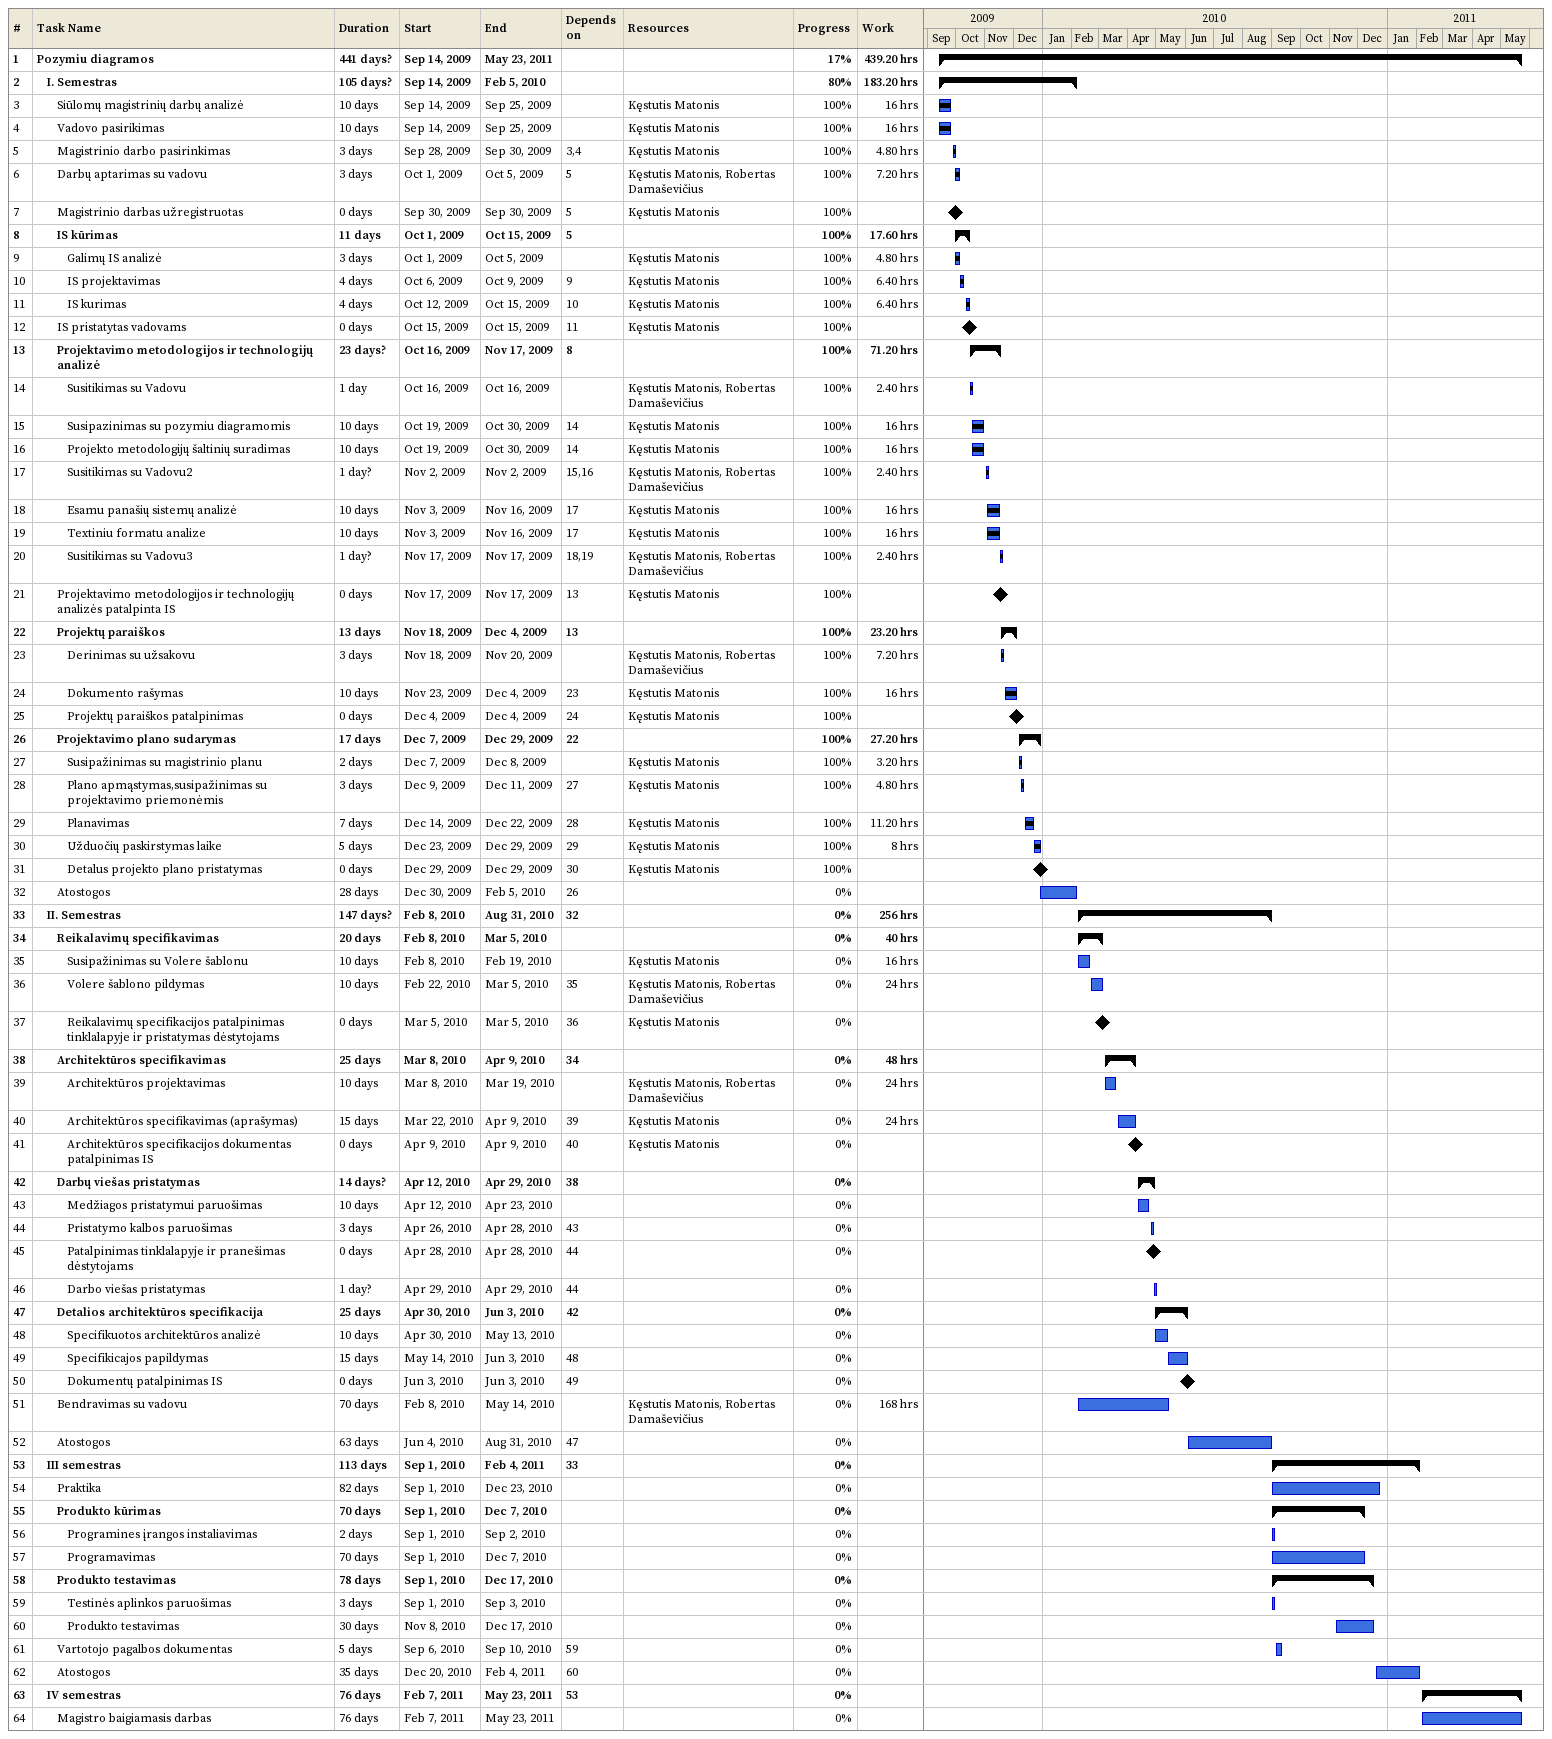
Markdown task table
| ID | Level | Task | Duration | Start | Finish | Predecessors | Resources | % complete | Work (h) |
|---|---|---|---|---|---|---|---|---|---|
| 1 | 1 | **Pozymiu diagramos** | 441d? | 2009-09-14 | 2011-05-23 |  |  | 17 | 439.20 |
| 2 | 2 | **I. Semestras** | 105d? | 2009-09-14 | 2010-02-05 |  |  | 80 | 183.20 |
| 3 | 3 | Siūlomų magistrinių darbų analizė | 10d | 2009-09-14 | 2009-09-25 |  | Kęstutis Matonis | 100 | 16 |
| 4 | 3 | Vadovo pasirikimas | 10d | 2009-09-14 | 2009-09-25 |  | Kęstutis Matonis | 100 | 16 |
| 5 | 3 | Magistrinio darbo pasirinkimas | 3d | 2009-09-28 | 2009-09-30 | 3, 4 | Kęstutis Matonis | 100 | 4.80 |
| 6 | 3 | Darbų aptarimas su vadovu | 3d | 2009-10-01 | 2009-10-05 | 5 | Kęstutis Matonis, Robertas Damaševičius | 100 | 7.20 |
| 7 | 3 | Magistrinio darbas užregistruotas | 0d | 2009-09-30 | 2009-09-30 | 5 | Kęstutis Matonis | 100 |  |
| 8 | 3 | **IS kūrimas** | 11d | 2009-10-01 | 2009-10-15 | 5 |  | 100 | 17.60 |
| 9 | 4 | Galimų IS analizė | 3d | 2009-10-01 | 2009-10-05 |  | Kęstutis Matonis | 100 | 4.80 |
| 10 | 4 | IS projektavimas | 4d | 2009-10-06 | 2009-10-09 | 9 | Kęstutis Matonis | 100 | 6.40 |
| 11 | 4 | IS kurimas | 4d | 2009-10-12 | 2009-10-15 | 10 | Kęstutis Matonis | 100 | 6.40 |
| 12 | 3 | IS pristatytas vadovams | 0d | 2009-10-15 | 2009-10-15 | 11 | Kęstutis Matonis | 100 |  |
| 13 | 3 | **Projektavimo metodologijos ir technologijų analizė** | 23d? | 2009-10-16 | 2009-11-17 | 8 |  | 100 | 71.20 |
| 14 | 4 | Susitikimas su Vadovu | 1d | 2009-10-16 | 2009-10-16 |  | Kęstutis Matonis, Robertas Damaševičius | 100 | 2.40 |
| 15 | 4 | Susipazinimas su pozymiu diagramomis | 10d | 2009-10-19 | 2009-10-30 | 14 | Kęstutis Matonis | 100 | 16 |
| 16 | 4 | Projekto metodologijų šaltinių suradimas | 10d | 2009-10-19 | 2009-10-30 | 14 | Kęstutis Matonis | 100 | 16 |
| 17 | 4 | Susitikimas su Vadovu2 | 1d? | 2009-11-02 | 2009-11-02 | 15, 16 | Kęstutis Matonis, Robertas Damaševičius | 100 | 2.40 |
| 18 | 4 | Esamu panašių sistemų analizė | 10d | 2009-11-03 | 2009-11-16 | 17 | Kęstutis Matonis | 100 | 16 |
| 19 | 4 | Textiniu formatu analize | 10d | 2009-11-03 | 2009-11-16 | 17 | Kęstutis Matonis | 100 | 16 |
| 20 | 4 | Susitikimas su Vadovu3 | 1d? | 2009-11-17 | 2009-11-17 | 18, 19 | Kęstutis Matonis, Robertas Damaševičius | 100 | 2.40 |
| 21 | 3 | Projektavimo metodologijos ir technologijų analizės patalpinta IS | 0d | 2009-11-17 | 2009-11-17 | 13 | Kęstutis Matonis | 100 |  |
| 22 | 3 | **Projektų paraiškos** | 13d | 2009-11-18 | 2009-12-04 | 13 |  | 100 | 23.20 |
| 23 | 4 | Derinimas su užsakovu | 3d | 2009-11-18 | 2009-11-20 |  | Kęstutis Matonis, Robertas Damaševičius | 100 | 7.20 |
| 24 | 4 | Dokumento rašymas | 10d | 2009-11-23 | 2009-12-04 | 23 | Kęstutis Matonis | 100 | 16 |
| 25 | 4 | Projektų paraiškos patalpinimas | 0d | 2009-12-04 | 2009-12-04 | 24 | Kęstutis Matonis | 100 |  |
| 26 | 3 | **Projektavimo plano sudarymas** | 17d | 2009-12-07 | 2009-12-29 | 22 |  | 100 | 27.20 |
| 27 | 4 | Susipažinimas su magistrinio planu | 2d | 2009-12-07 | 2009-12-08 |  | Kęstutis Matonis | 100 | 3.20 |
| 28 | 4 | Plano apmąstymas,susipažinimas su projektavimo priemonėmis | 3d | 2009-12-09 | 2009-12-11 | 27 | Kęstutis Matonis | 100 | 4.80 |
| 29 | 4 | Planavimas | 7d | 2009-12-14 | 2009-12-22 | 28 | Kęstutis Matonis | 100 | 11.20 |
| 30 | 4 | Užduočių paskirstymas laike | 5d | 2009-12-23 | 2009-12-29 | 29 | Kęstutis Matonis | 100 | 8 |
| 31 | 4 | Detalus projekto plano pristatymas | 0d | 2009-12-29 | 2009-12-29 | 30 | Kęstutis Matonis | 100 |  |
| 32 | 3 | Atostogos | 28d | 2009-12-30 | 2010-02-05 | 26 |  | 0 |  |
| 33 | 2 | **II. Semestras** | 147d? | 2010-02-08 | 2010-08-31 | 32 |  | 0 | 256 |
| 34 | 3 | **Reikalavimų specifikavimas** | 20d | 2010-02-08 | 2010-03-05 |  |  | 0 | 40 |
| 35 | 4 | Susipažinimas su Volere šablonu | 10d | 2010-02-08 | 2010-02-19 |  | Kęstutis Matonis | 0 | 16 |
| 36 | 4 | Volere šablono pildymas | 10d | 2010-02-22 | 2010-03-05 | 35 | Kęstutis Matonis, Robertas Damaševičius | 0 | 24 |
| 37 | 4 | Reikalavimų specifikacijos patalpinimas tinklalapyje ir pristatymas dėstytojams | 0d | 2010-03-05 | 2010-03-05 | 36 | Kęstutis Matonis | 0 |  |
| 38 | 3 | **Architektūros specifikavimas** | 25d | 2010-03-08 | 2010-04-09 | 34 |  | 0 | 48 |
| 39 | 4 | Architektūros projektavimas | 10d | 2010-03-08 | 2010-03-19 |  | Kęstutis Matonis, Robertas Damaševičius | 0 | 24 |
| 40 | 4 | Architektūros specifikavimas (aprašymas) | 15d | 2010-03-22 | 2010-04-09 | 39 | Kęstutis Matonis | 0 | 24 |
| 41 | 4 | Architektūros specifikacijos dokumentas patalpinimas IS | 0d | 2010-04-09 | 2010-04-09 | 40 | Kęstutis Matonis | 0 |  |
| 42 | 3 | **Darbų viešas pristatymas** | 14d? | 2010-04-12 | 2010-04-29 | 38 |  | 0 |  |
| 43 | 4 | Medžiagos pristatymui paruošimas | 10d | 2010-04-12 | 2010-04-23 |  |  | 0 |  |
| 44 | 4 | Pristatymo kalbos paruošimas | 3d | 2010-04-26 | 2010-04-28 | 43 |  | 0 |  |
| 45 | 4 | Patalpinimas tinklalapyje ir pranešimas dėstytojams | 0d | 2010-04-28 | 2010-04-28 | 44 |  | 0 |  |
| 46 | 4 | Darbo viešas pristatymas | 1d? | 2010-04-29 | 2010-04-29 | 44 |  | 0 |  |
| 47 | 3 | **Detalios architektūros specifikacija** | 25d | 2010-04-30 | 2010-06-03 | 42 |  | 0 |  |
| 48 | 4 | Specifikuotos architektūros analizė | 10d | 2010-04-30 | 2010-05-13 |  |  | 0 |  |
| 49 | 4 | Specifikicajos papildymas | 15d | 2010-05-14 | 2010-06-03 | 48 |  | 0 |  |
| 50 | 4 | Dokumentų patalpinimas IS | 0d | 2010-06-03 | 2010-06-03 | 49 |  | 0 |  |
| 51 | 3 | Bendravimas su vadovu | 70d | 2010-02-08 | 2010-05-14 |  | Kęstutis Matonis, Robertas Damaševičius | 0 | 168 |
| 52 | 3 | Atostogos | 63d | 2010-06-04 | 2010-08-31 | 47 |  | 0 |  |
| 53 | 2 | **III semestras** | 113d | 2010-09-01 | 2011-02-04 | 33 |  | 0 |  |
| 54 | 3 | Praktika | 82d | 2010-09-01 | 2010-12-23 |  |  | 0 |  |
| 55 | 3 | **Produkto kūrimas** | 70d | 2010-09-01 | 2010-12-07 |  |  | 0 |  |
| 56 | 4 | Programines įrangos instaliavimas | 2d | 2010-09-01 | 2010-09-02 |  |  | 0 |  |
| 57 | 4 | Programavimas | 70d | 2010-09-01 | 2010-12-07 |  |  | 0 |  |
| 58 | 3 | **Produkto testavimas** | 78d | 2010-09-01 | 2010-12-17 |  |  | 0 |  |
| 59 | 4 | Testinės aplinkos paruošimas | 3d | 2010-09-01 | 2010-09-03 |  |  | 0 |  |
| 60 | 4 | Produkto testavimas | 30d | 2010-11-08 | 2010-12-17 |  |  | 0 |  |
| 61 | 3 | Vartotojo pagalbos dokumentas | 5d | 2010-09-06 | 2010-09-10 | 59 |  | 0 |  |
| 62 | 3 | Atostogos | 35d | 2010-12-20 | 2011-02-04 | 60 |  | 0 |  |
| 63 | 2 | **IV semestras** | 76d | 2011-02-07 | 2011-05-23 | 53 |  | 0 |  |
| 64 | 3 | Magistro baigiamasis darbas | 76d | 2011-02-07 | 2011-05-23 |  |  | 0 |  |
